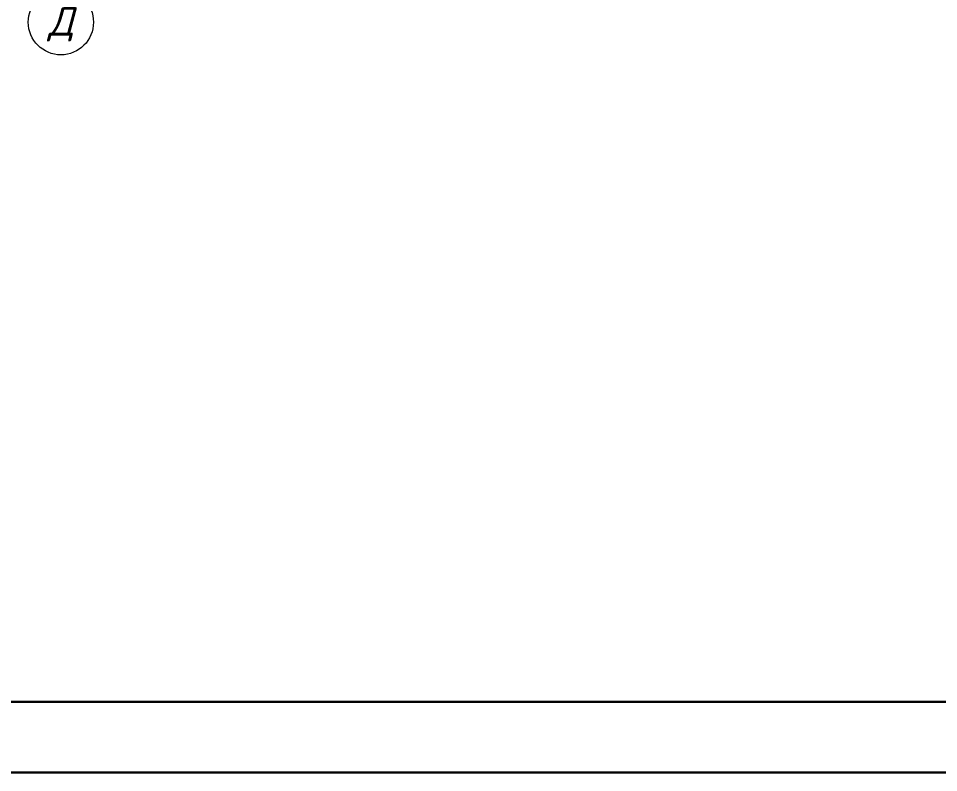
# Model space of a CAD drawing. Header units: millimetres. Extents: x -6419137 to 687965, y -598396 to 179722.
# Drawn here: x 285736 to 297034, y 70101 to 79356 of the extents above; entities that cross this region are included whole.
import ezdxf
from ezdxf.enums import TextEntityAlignment as Align

# ---------------------------------------------------------------- set-up
doc = ezdxf.new("R2010")
doc.units = ezdxf.units.MM
doc.header["$MEASUREMENT"] = 0
doc.linetypes.add('Штрихштриховая', pattern=[10936.110735, 5291.666508, -2116.666555, 1411.111116, -2116.666555])
doc.layers.add('оси', color=7, linetype='Continuous')
for name, color, linetype, lineweight in [('оси_Ном._пера__96', 7, 'Continuous', 5), ('оси_Ном._пера__97', 7, 'Continuous', 20), ('размеры_Ном._пера__96', 7, 'Continuous', 5)]:
    doc.layers.add(name, color=color, linetype=linetype, lineweight=lineweight)
doc.styles.get("Standard").update_dxf_attribs({"font": 'isocpeui.ttf'})
doc.styles.add('СГЕНЕРИР_СТИЛЬ_1', font='gost_2_304-81_type.ttf')

# ---------------------------------------------------------------- blocks, each defined once
blk = doc.blocks.new('Стандартный маркер сетки[19]_3', base_point=(122747, 1173))
at = {"layer": 'оси_Ном._пера__96', "linetype": 'Штрихштриховая', "ltscale": 0.1}
blk.add_line((122747, -2142), (122747, 11721), dxfattribs=at)
at = {"layer": 'оси_Ном._пера__96', "linetype": 'Штрихштриховая'}
blk.add_line((122747, -2142), (122747, -3142), dxfattribs=at)
blk.add_point((122747, -2142), dxfattribs=at)
blk.add_point((122747, -2142), dxfattribs=at)
at = {"layer": 'оси_Ном._пера__97', "linetype": 'Continuous'}
blk.add_circle((122747, -3542), 400, dxfattribs=at)
at = {"layer": 'оси_Ном._пера__96', "style": 'СГЕНЕРИР_СТИЛЬ_1'}
blk.add_attdef('AC_MarkerText_1', text='', height=350, rotation=360, dxfattribs=at).set_placement((122591, -3812), align=Align.BOTTOM_LEFT)

msp = doc.modelspace()

# ---------------------------------------------------------------- linework, layer by layer
at = {"layer": 'размеры_Ном._пера__96', "color": 6, "lineweight": 30}
for points in [[(158705.3, 167372.2), (687965.5, 167372.2), (687965.5, 70101), (158705.3, 70101)], [(159572.2, 166505.3), (687098.6, 166505.3), (687098.6, 70967.9), (159572.2, 70967.9)]]:
    msp.add_lwpolyline(points, close=True, dxfattribs=at)

# ---------------------------------------------------------------- block references
at = {"layer": 'оси', "color": 251, "linetype": 'Continuous', "lineweight": 13}
ref = msp.add_blockref('Стандартный маркер сетки[19]_3', (286257.3, 84023.6), dxfattribs=at)
ref.add_attrib('AC_MarkerText_1', 'Д', dxfattribs={"layer": 'оси_Ном._пера__96', "color": 7, "linetype": 'Continuous', "lineweight": 13, "height": 350, "rotation": 360}).set_placement((286101.2, 79039.4), align=Align.BOTTOM_LEFT)

doc.saveas('drawing.dxf')
